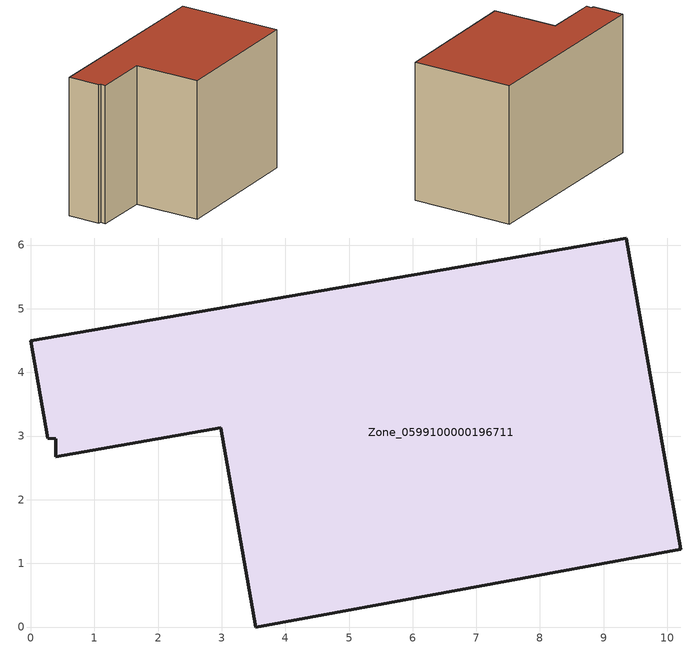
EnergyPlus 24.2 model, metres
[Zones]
Zone_0599100000196711
 floor ground (C_G): 0.4,2.67 0.39,2.96 0.27,2.97 0,4.5 9.35,6.11 10.21,1.22 3.54,0 2.99,3.13 z0
 wall outside (C_F): 3.54,0 10.21,1.22 9.35,6.11 0,4.5 0.27,2.97 0.39,2.96 0.4,2.67 2.99,3.13 3.54,0 z0:6.73
 roof outside (C_R): 0.39,2.96 0.4,2.67 2.99,3.13 3.54,0 10.21,1.22 9.35,6.11 0,4.5 0.27,2.97 z6.73
[BUILDING]
Pand.0599100000196711: North Axis=0; Terrain=City; Loads Convergence Tolerance Value=0.04; Temperature Convergence Tolerance Value=0.4; Solar Distribution=FullExterior; Maximum Number of Warmup Days=25; Minimum Number of Warmup Days=1
[Site:Location]
Rotterdam.The.Hague.AP_ZH_NLD Design_Conditions: Latitude=51.96; Longitude=4.45; Time Zone=1; Elevation=-4.5
[SITE:GROUNDTEMPERATURE:BUILDINGSURFACE]
18, 18, 18, 18, 18, 18, 18, 18, 18, 18, 18, 18
[MATERIAL] Thermal Absorptance=0.9; Solar Absorptance=0.7; Visible Absorptance=0.7
Name | Roughness | Thickness | Conductivity | Density | Specific Heat
G.TI.1946 | MediumSmooth | 0.15 | 1 | 540 | 1210
F.TI.1946 | Rough | 0.3 | 0.857143 | 1920 | 840
R.TI.1946 | MediumRough | 0.2 | 0.1 | 1500 | 1000
[CONSTRUCTION]
C_G: G.TI.1946
C_F: F.TI.1946
C_R: R.TI.1946
[ZONE]
Zone_0599100000196711: Type=1; Multiplier=1; Ceiling Height=Autocalculate; Volume=Autocalculate; Floor Area=autocalculate; Part of Total Floor Area=Yes
[ZONEINFILTRATION:DESIGNFLOWRATE]
Infil_Zone_0599100000196711: Zone or ZoneList or Space or SpaceList=Zone_0599100000196711; Schedule=AlwaysOn; Design Flow Rate Calculation Method=Flow/Area; Flow Rate per Floor Area=0.003; Constant Term Coefficient=1; Temperature Term Coefficient=0; Velocity Term Coefficient=0; Velocity Squared Term Coefficient=0
[HVACTEMPLATE:ZONE:IDEALLOADSAIRSYSTEM]
Zone_0599100000196711: Maximum Heating Supply Air Temperature=50; Minimum Cooling Supply Air Temperature=13; Maximum Heating Supply Air Humidity Ratio=0.0156; Minimum Cooling Supply Air Humidity Ratio=0.0077; Heating Limit=NoLimit; Cooling Limit=NoLimit; Dehumidification Control Type=ConstantSensibleHeatRatio; Cooling Sensible Heat Ratio=0.7; Dehumidification Setpoint=60; Humidification Control Type=None; Humidification Setpoint=30; Outdoor Air Method=None; Outdoor Air Flow Rate per Person=0.00944; Outdoor Air Flow Rate per Zone Floor Area=0; Outdoor Air Flow Rate per Zone=0; Demand Controlled Ventilation Type=None; Outdoor Air Economizer Type=NoEconomizer; Heat Recovery Type=None; Sensible Heat Recovery Effectiveness=0.7; Latent Heat Recovery Effectiveness=0.65
[ZONECONTROL:THERMOSTAT]
ThermostatControl_Zone_0599100000196711: Zone or ZoneList=Zone_0599100000196711; Control Type Schedule=DualSetpointControlType; Control 1=Thermostat_Zone_0599100000196711; Temperature Difference Between Cutout And Setpoint=0
[THERMOSTATSETPOINT:DUALSETPOINT]
Thermostat_Zone_0599100000196711: Heating Setpoint Temperature Schedule=HeatingSetpoint_Zone_0599100000196711; Cooling Setpoint Temperature Schedule=CoolingSetpoint_Zone_0599100000196711
[SCHEDULE:COMPACT]
HeatingSetpoint_Zone_0599100000196711: Through: 12/31, For: AllDays, Until: 24:00, 21
CoolingSetpoint_Zone_0599100000196711: Through: 12/31, For: AllDays, Until: 24:00, 24
DualSetpointControlType: Through: 12/31, For: AllDays, Until: 24:00, 4
AlwaysOn: Through: 12/31, For: AllDays, Until: 24:00, 1
